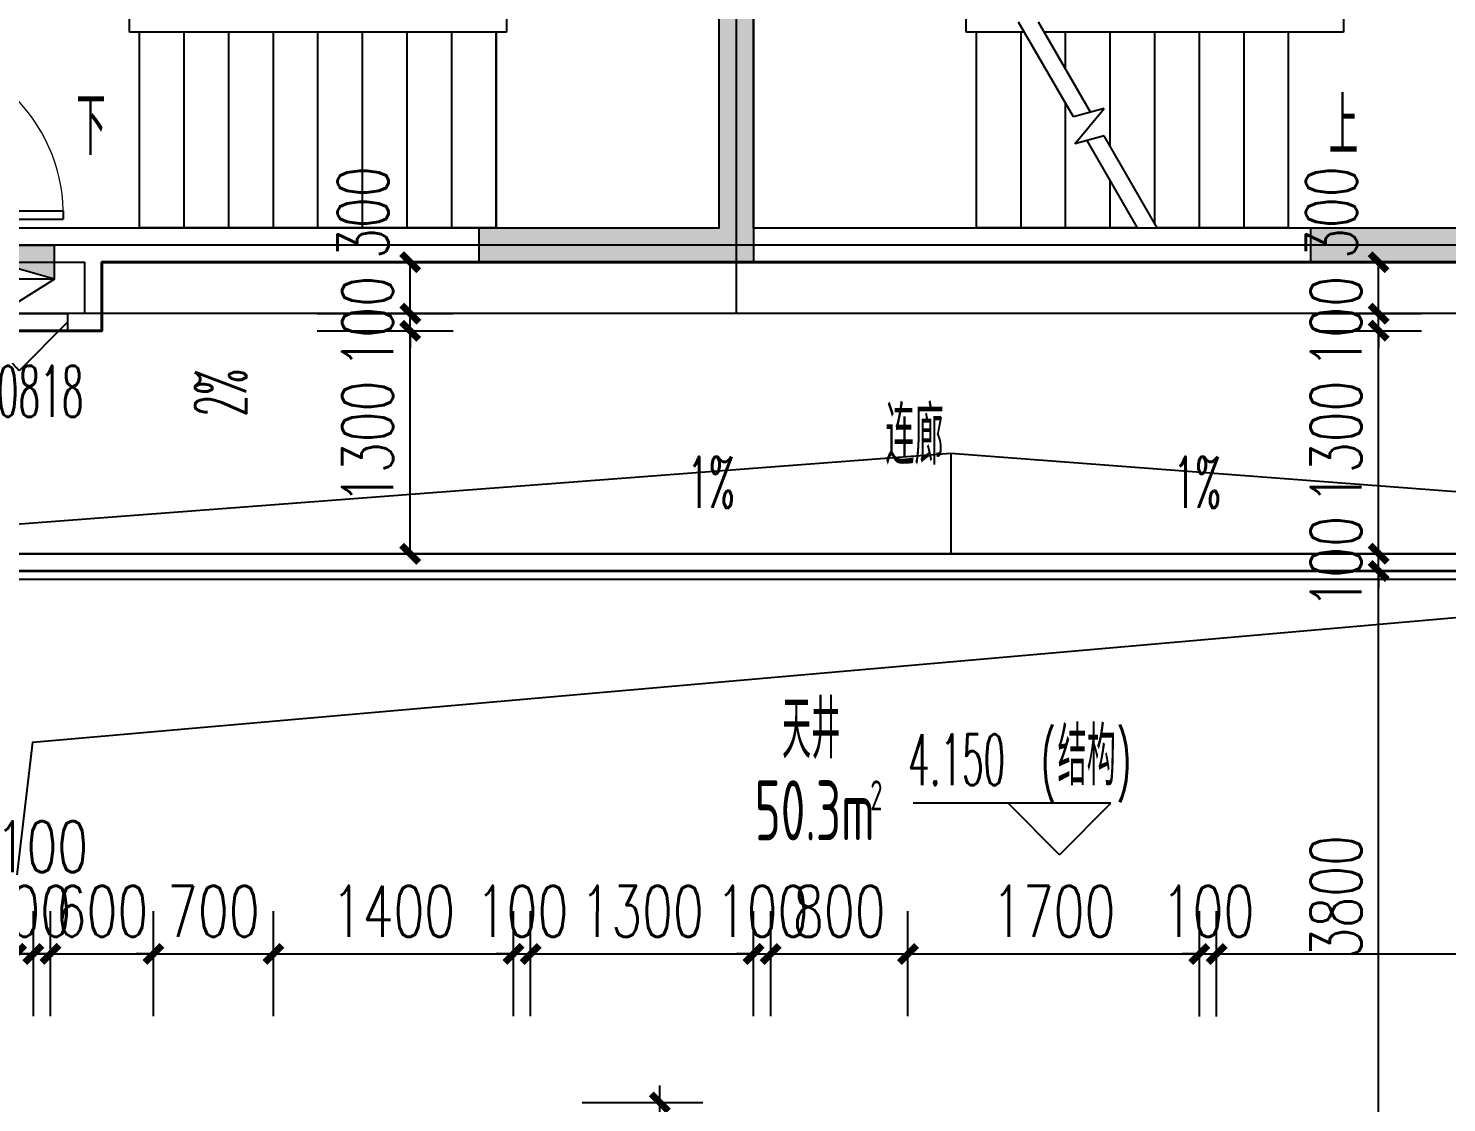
# Model space of a CAD drawing. Extents: x -59851 to 653804, y -249523 to 437614.
# Drawn here: x -16943 to -8672, y -40794 to -34531 of the extents above; entities that cross this region are included whole.
import ezdxf

# ---------------------------------------------------------------- set-up
doc = ezdxf.new("R2010")
doc.units = 0
doc.header["$LTSCALE"] = 1000
doc.header["$MEASUREMENT"] = 0
for name, color, linetype in [('-消防立管', 1, 'Continuous'), ('A-看线', 105, 'Continuous'), ('A-第三道尺寸线', 105, 'Continuous'), ('A-线脚看线', 9, 'Continuous'), ('AE-FLOR', 151, 'Continuous'), ('DIM_ELEV', 3, 'Continuous'), ('DIM_SYMB', 3, 'Continuous'), ('DOOR_FIRE', 4, 'Continuous'), ('DOOR_FIRE_TEXT', 7, 'Continuous'), ('DOTE', 16, 'Continuous'), ('PUB_HATCH', 8, 'Continuous'), ('PUB_TEXT', 7, 'Continuous'), ('STAIR', 5, 'Continuous'), ('WALL', 2, 'Continuous'), ('ys', 154, 'Continuous'), ('剪力墙', 6, 'Continuous')]:
    doc.layers.add(name, color=color, linetype=linetype)
doc.layers.add('33计一半面积外廓线', color=53, linetype='Continuous', lineweight=35)
doc.layers.add('33计全面积外廓线', color=21, linetype='Continuous', lineweight=35)
doc.layers.add('A-area(算全面积)', color=21, linetype='Continuous', plot=False)
doc.styles.add('_TCH_DIM', font='SIMPLEX.shx', dxfattribs={"width": 0.7, "bigfont": 'GBCBIG.shx'})
doc.styles.add('_TCH_DIM_T3', font='SIMPLEX.shx', dxfattribs={"width": 0.705882, "bigfont": 'GBCBIG.shx'})
doc.styles.add('_TCH_WINDOW', font='SIMPLEX.shx', dxfattribs={"width": 0.7, "height": 3.5, "bigfont": 'GBCBIG.shx'})
doc.styles.get("Standard").update_dxf_attribs({"font": 'gbenor.shx', "width": 0.7, "bigfont": 'gbcbig.shx'})
doc.dimstyles.new('_TCH_ARCH&&100', dxfattribs={"dimtxt": 297.5, "dimasz": 100, "dimexe": 250, "dimexo": 300, "dimgap": 100, "dimtad": 1, "dimdec": 0, "dimzin": 0, "dimdsep": 46, "dimtxsty": '_TCH_DIM_T3', "dimblk": 'ARCHTICK', "dimcen": 0.09, "dimclrt": 7, "dimazin": 2, "dimtfac": 1, "dimtdec": 0, "dimtix": 1, "dimtmove": 2, "dimatfit": 3, "dimfxl": 0, "dimtolj": 1, "dimtzin": 0, "dimarcsym": 0})

# ---------------------------------------------------------------- blocks, each defined once
blk = doc.blocks.new('zhouxianssceng0329')
at = {"layer": 'DOTE'}
for p, q in [((-12813.7, 148798.2), (-12813.7, 156469.4)), ((5501.3, 149198.2), (-22013.7, 149198.2)), ((5501.3, 148798.2), (-44988.6, 148798.2)), ((5501.3, 147398.2), (-22013.7, 147398.2))]:
    blk.add_line(p, q, dxfattribs=at)
blk = doc.blocks.new('1417jianliqiang0329')
at = {"layer": 'PUB_HATCH'}
for points in [[(-14313.7, 47727.2), (-12713.7, 47727.2), (-12713.7, 44827.2), (-14313.7, 44827.2), (-14313.7, 45027.2), (-12913.7, 45027.2), (-12913.7, 47527.2), (-14313.7, 47527.2)], [(-8013.7, 44427.2), (-8013.7, 44827.2), (-9463.7, 44827.2), (-9463.7, 45027.2), (-7813.7, 45027.2), (-7813.7, 44627.2), (-7413.7, 44627.2), (-7413.7, 44427.2)]]:
    blk.add_hatch(color=256, dxfattribs=at).paths.add_polyline_path(points)
at = {"layer": '剪力墙'}
for points in [[(-14313.7, 47727.2), (-12713.7, 47727.2), (-12713.7, 44827.2), (-14313.7, 44827.2), (-14313.7, 45027.2), (-12913.7, 45027.2), (-12913.7, 47527.2), (-14313.7, 47527.2)], [(-8013.7, 44427.2), (-8013.7, 44827.2), (-9463.7, 44827.2), (-9463.7, 45027.2), (-7813.7, 45027.2), (-7813.7, 44627.2), (-7413.7, 44627.2), (-7413.7, 44427.2)]]:
    blk.add_lwpolyline(points, close=True, dxfattribs=at)
blk.add_lwpolyline([(-12713.7, 45027.2), (-12713.7, 45027.2)], dxfattribs=at)
blk = doc.blocks.new('1417xxjian0329')
at = {"layer": 'A-线脚看线'}
blk.add_lwpolyline([(-10063.7, 15191.6), (-10063.7, 15241.6), (-5563.7, 15241.6), (-5563.7, 18941.6), (-17613.7, 18941.6)], dxfattribs=at)
blk = doc.blocks.new('$DorLib2D$00000001')
for p, q in [((0.45, 0.975), (0.5, 0.975)), ((0.45, 0), (0.45, 0.975)), ((0.5, 0), (0.5, 0.975)), ((0.5, 0), (0.45, 0))]:
    blk.add_line(p, q)
at = {"lineweight": 13}
blk.add_arc((0.475, 0), 0.975, 91.46928, 180, dxfattribs=at)
blk = doc.blocks.new('$DorLib2D$00000116')
at = {"color": 0}
for p, q in [((-0.5, 0), (-0.146, 0.354)), ((0.5, 0), (0.146, 0.354))]:
    blk.add_line(p, q, dxfattribs=at)
for centre, start, end in [((-0.5, 0), 0, 45), ((0.5, 0), 135, 180)]:
    blk.add_arc(centre, 0.5, start, end, dxfattribs=at)
blk = doc.blocks.new('zhenzheng1417hxt0329')
at = {"layer": 'A-area(算全面积)'}
blk.add_lwpolyline([(-17613.7, 20870.7), (-17613.7, 13970.7), (-16213.7, 13970.7), (-16213.5, 17270.6), (-15613.7, 17270.7), (-15613.7, 17070.7), (-5513.7, 17070.7), (-5513.7, 20870.7)], close=True, dxfattribs=at)
at = {"layer": 'A-看线'}
blk.add_lwpolyline([(-17613.7, 13970.7), (-16916.1, 19872.7), (-5513.7, 20870.7)], dxfattribs=at)
at = {"layer": 'AE-FLOR'}
for points in [[(-17613.7, 20970.7), (-5413.7, 20970.7), (-5413.7, 16870.7), (-10013.7, 16870.7)], [(-17613.7, 20870.7), (-5513.7, 20870.7), (-5513.7, 17070.7), (-10013.7, 17070.7)]]:
    blk.add_lwpolyline(points, dxfattribs=at)
at = {"layer": 'DIM_ELEV'}
for p, q in [((-10629.8, 19515.9), (-11783.1, 19515.9)), ((-10929.8, 19215.9), (-11229.8, 19515.9)), ((-10929.8, 19215.9), (-10629.8, 19515.9))]:
    blk.add_line(p, q, dxfattribs=at)
at = {"layer": 'DIM_SYMB'}
for points in [[(-16423.7, 23470.7, 0, 0, 0), (-13563.7, 23470.7, 0, 0, 0), (-13563.7, 24770.7, 0, 0, 0), (-14433.7, 24770.7, 80, 0, 0), (-14733.7, 24770.7, 0, 0, 0)], [(-9203.7, 24770.7, 0, 0, 0), (-12063.7, 24770.7, 0, 0, 0), (-12063.7, 23470.7, 0, 0, 0), (-11193.7, 23470.7, 80, 0, 0), (-10893.7, 23470.7, 0, 0, 0)], [(-9463.7, 23470.7, 0, 0, 0), (-10333.7, 23470.7, 80, 0, 0), (-10633.7, 23470.7, 0, 0, 0)]]:
    blk.add_lwpolyline(points, format="xyseb", dxfattribs=at)
at = {"layer": 'DOOR_FIRE'}
for p, q in [((-17513.7, 22370.7, 200), (-16713.7, 22370.7, 200)), ((-17513.7, 22270.7, 200), (-16713.7, 22270.7, 200))]:
    blk.add_line(p, q, dxfattribs=at)
at = {"layer": 'STAIR'}
for p, q in [((-12913.7, 22870.7), (-12913.7, 25370.7)), ((-12713.7, 25370.7), (-12713.7, 22870.7)), ((-16353.7, 24010.7), (-16353.7, 24230.7)), ((-14153.7, 24230.7), (-14153.7, 24010.7)), ((-11473.7, 24010.7), (-11473.7, 24230.7)), ((-9273.7, 24230.7), (-9273.7, 24010.7)), ((-10848.7, 23517.8), (-11167.9, 24070.7)), ((-10748.7, 23544.6), (-11052.4, 24070.7)), ((-14153.7, 24010.7), (-16353.7, 24010.7)), ((-16293.7, 22870.7), (-16293.7, 24010.7)), ((-16033.7, 22870.7), (-16033.7, 24010.7)), ((-15773.7, 22870.7), (-15773.7, 24010.7)), ((-15513.7, 22870.7), (-15513.7, 24010.7)), ((-15253.7, 22870.7), (-15253.7, 24010.7)), ((-14993.7, 22870.7), (-14993.7, 24010.7)), ((-14733.7, 22870.7), (-14733.7, 24010.7)), ((-14473.7, 22870.7), (-14473.7, 24010.7)), ((-14213.7, 22870.7), (-14213.7, 24010.7)), ((-14213.7, 24010.7), (-14213.7, 22870.7)), ((-11133.2, 24010.7), (-11473.7, 24010.7)), ((-11413.7, 22870.7), (-11413.7, 24010.7)), ((-11413.7, 22870.7), (-11413.7, 24010.7)), ((-11153.7, 22870.7), (-11153.7, 24010.7)), ((-9273.7, 24010.7), (-11017.7, 24010.7)), ((-10893.7, 23795.8), (-10893.7, 24010.7)), ((-10633.7, 23345.5), (-10633.7, 24010.7)), ((-10373.7, 22895.2), (-10373.7, 24010.7)), ((-10113.7, 22870.7), (-10113.7, 24010.7)), ((-9853.7, 22870.7), (-9853.7, 24010.7)), ((-9593.7, 22870.7), (-9593.7, 24010.7)), ((-10893.7, 22870.7), (-10893.7, 23595.8)), ((-10668.3, 23566.1), (-10848.7, 23517.8)), ((-10841.1, 23360.1), (-10668.3, 23566.1)), ((-10668.8, 23406.3), (-10841.1, 23360.1)), ((-10359.6, 22870.7), (-10668.8, 23406.3)), ((-10475, 22870.7), (-10768.8, 23379.5)), ((-10633.7, 22870.7), (-10633.7, 23145.5)), ((-14213.7, 22870.7), (-16293.7, 22870.7)), ((-14213.7, 22870.7), (-12913.7, 22870.7)), ((-12713.7, 22870.7), (-11413.7, 22870.7)), ((-10475, 22870.7), (-11413.7, 22870.7)), ((-9593.7, 22870.7), (-10359.6, 22870.7))]:
    blk.add_line(p, q, dxfattribs=at)
at = {"layer": 'WALL'}
for p, q in [((-12913.7, 22870.7), (-12913.7, 25370.7)), ((-12713.7, 22870.7), (-12713.7, 25370.7)), ((-17613.7, 22870.7), (-16613.7, 22870.7)), ((-16613.7, 22870.7), (-12913.7, 22870.7)), ((-12713.7, 22870.7), (-8013.7, 22870.7)), ((-17613.7, 22670.7), (-16613.7, 22670.7)), ((-16613.7, 22370.7), (-16613.7, 22670.7)), ((-16513.7, 22270.7), (-16513.7, 22670.7)), ((-16513.7, 22670.7), (-12813.7, 22670.7)), ((-12813.7, 22670.7), (-8013.7, 22670.7)), ((-16613.7, 22370.7), (-16713.7, 22370.7)), ((-16713.7, 22370.7), (-16713.7, 22270.7)), ((-16713.7, 22270.7), (-16513.7, 22270.7))]:
    blk.add_line(p, q, dxfattribs=at)
at = {"layer": 'DOOR_FIRE'}
for name, p, xscale, yscale, zscale, rotation in [('$DorLib2D$00000001', (-17713.7, 23420.7), 1000, 1000, 200, 270), ('$DorLib2D$00000116', (-17113.7, 22320.7), -800, 800, 100, 180)]:
    blk.add_blockref(name, p, dxfattribs=dict(at, xscale=xscale, yscale=yscale, zscale=zscale, rotation=rotation))
at = {"layer": 'DOOR_FIRE_TEXT', "style": '_TCH_WINDOW', "width": 0.494118}
blk.add_text('0818', height=297.5, dxfattribs=at).set_placement((-17125.7, 21769.3))
at = {"layer": 'PUB_TEXT', "style": '_TCH_DIM'}
for s, height, width, p in [('上', 337.6, 0.7, (-9358.7, 23295.7)), ('下', 337.6, 0.7, (-16661.6, 23295.7)), ('(', 297.5, 0.494118, (-11039.1, 19620.9)), ('结构', 337.59, 0.7, (-10941.1, 19620.9)), (')', 297.5, 0.494118, (-10597.1, 19620.9)), ('4.150', 297.5, 0.494118, (-11813.1, 19620.9))]:
    blk.add_text(s, height=height, dxfattribs=dict(at, width=width)).set_placement(p)
at = {"layer": 'PUB_TEXT', "width": 0.7}
for s, height, p in [('连廊', 337.59, (-11945.3, 21490.4)), ('天井', 337.59, (-12548.2, 19777.5)), ('50.3m', 350, (-12706.9, 19299.7)), ('2', 175, (-12033.1, 19474.7))]:
    blk.add_text(s, height=height, dxfattribs=at).set_placement(p)
blk = doc.blocks.new('XHS1')
at = {"layer": '-消防立管'}
blk.add_hatch(color=253, dxfattribs=at).paths.add_polyline_path([(918395.2, -437306.6), (918595.2, -438006.6), (918595.2, -437306.6)])
for p, q in [((918395.2, -437306.6), (918595.2, -438006.6)), ((918395.2, -437306.6), (918395.2, -438006.6)), ((918395.2, -437306.6), (918595.2, -437306.6)), ((918595.2, -438006.6), (918595.2, -437306.6)), ((918395.2, -438006.6), (918595.2, -438006.6))]:
    blk.add_line(p, q, dxfattribs=at)
at = {"ltscale": 0.5}
blk.add_line((918395.2, -437306.6), (918008.9, -437922.4), dxfattribs=at)
blk = doc.blocks.new('tishouxhs0429')
at = {"layer": '-消防立管'}
for centre in [(-90379, -24222.5), (-99747.3, -27042.7)]:
    blk.add_circle(centre, 70, dxfattribs=at)
at = {"layer": '-消防立管', "xscale": -1}
blk.add_blockref('XHS1', (828524.1, 413436.3), dxfattribs=at)
at = {"layer": '-消防立管', "xscale": -1, "rotation": 270}
blk.add_blockref('XHS1', (338258.5, -945865.5), dxfattribs=at)
blk = doc.blocks.new('_ArchTick')
at = {"color": 0, "linetype": 'ByBlock', "const_width": 0.4}
blk.add_lwpolyline([(-0.5, -0.5), (0.5, 0.5)], dxfattribs=at)
blk = doc.blocks.new('*D1149')
at = {"layer": 'A-第三道尺寸线', "color": 0, "lineweight": -2, "transparency": 16777216}
for p, q in [((-13260.2, -40794.3), (-13260.2, -40694.3)), ((-13713.7, -40794.3), (-13010.2, -40794.3)), ((-13260.2, -41494.3), (-13260.2, -40794.3)), ((-13713.7, -41494.3), (-13010.2, -41494.3)), ((-13260.2, -41494.3), (-13260.2, -41594.3))]:
    blk.add_line(p, q, dxfattribs=at)
at = {"layer": 'Defpoints', "color": 0, "transparency": 16777216}
for p in [(-14013.7, -40794.3), (-13260.2, -40794.3), (-14013.7, -41494.3)]:
    blk.add_point(p, dxfattribs=at)
at = {"layer": 'A-第三道尺寸线', "color": 0, "lineweight": -2, "transparency": 16777216, "xscale": 100, "yscale": 100, "zscale": 100}
for p, rotation in [((-13260.2, -40794.3), 270), ((-13260.2, -41494.3), 90)]:
    blk.add_blockref('_ArchTick', p, dxfattribs=dict(at, rotation=rotation))
at = {"layer": 'A-第三道尺寸线', "color": 7, "transparency": 16777216, "insert": (-13508.9, -41144.3), "char_height": 297.5, "attachment_point": 5, "rotation": 90, "style": '_TCH_DIM_T3'}
blk.add_mtext('\\A1;700', dxfattribs=at)
blk = doc.blocks.new('*D2102')
at = {"layer": 'A-第三道尺寸线', "color": 0, "lineweight": -2, "transparency": 16777216}
for p, q in [((-10013.7, -40291.2), (-10013.7, -39677.5)), ((-5513.7, -40291.5), (-5513.7, -39677.8)), ((-10013.7, -39927.5), (-5513.7, -39927.8))]:
    blk.add_line(p, q, dxfattribs=at)
at = {"layer": 'Defpoints', "color": 0, "transparency": 16777216}
for p in [(-5513.7, -39927.8), (-10013.7, -40591.2), (-5513.7, -40591.5)]:
    blk.add_point(p, dxfattribs=at)
at = {"layer": 'A-第三道尺寸线', "color": 0, "lineweight": -2, "transparency": 16777216, "xscale": 100, "yscale": 100, "zscale": 100}
for p, rotation in [((-10013.7, -39927.5), 179.9965898637478), ((-5513.7, -39927.8), 359.9965898637478)]:
    blk.add_blockref('_ArchTick', p, dxfattribs=dict(at, rotation=rotation))
at = {"layer": 'A-第三道尺寸线', "color": 7, "transparency": 16777216, "insert": (-7763.7, -39678.9), "char_height": 297.5, "attachment_point": 5, "rotation": 359.99659, "style": '_TCH_DIM_T3'}
blk.add_mtext('\\A1;4500', dxfattribs=at)
blk = doc.blocks.new('*D2103')
at = {"layer": 'A-第三道尺寸线', "color": 0, "lineweight": -2, "transparency": 16777216}
for p, q in [((-10113.7, -40291.2), (-10113.7, -39677.5)), ((-10013.7, -40291.2), (-10013.7, -39677.5)), ((-10113.7, -39927.5), (-10213.7, -39927.5)), ((-10113.7, -39927.5), (-10013.7, -39927.5)), ((-10013.7, -39927.5), (-9913.7, -39927.5))]:
    blk.add_line(p, q, dxfattribs=at)
at = {"layer": 'Defpoints', "color": 0, "transparency": 16777216}
for p in [(-10013.7, -39927.5), (-10113.7, -40591.2), (-10013.7, -40591.2)]:
    blk.add_point(p, dxfattribs=at)
at = {"layer": 'A-第三道尺寸线', "color": 0, "lineweight": -2, "transparency": 16777216, "xscale": 100, "yscale": 100, "zscale": 100}
for p, rotation in [((-10113.7, -39927.5), 359.9965898637373), ((-10013.7, -39927.5), 179.9965898637373)]:
    blk.add_blockref('_ArchTick', p, dxfattribs=dict(at, rotation=rotation))
at = {"layer": 'A-第三道尺寸线', "color": 7, "transparency": 16777216, "insert": (-10063.7, -39678.7), "char_height": 297.5, "attachment_point": 5, "rotation": 359.99659, "style": '_TCH_DIM_T3'}
blk.add_mtext('\\A1;100', dxfattribs=at)
blk = doc.blocks.new('*D2104')
at = {"layer": 'A-第三道尺寸线', "color": 0, "lineweight": -2, "transparency": 16777216}
for p, q in [((-11813.6, -40291.1), (-11813.6, -39677.4)), ((-10113.7, -40291.2), (-10113.7, -39677.5)), ((-11813.6, -39927.4), (-10113.7, -39927.5))]:
    blk.add_line(p, q, dxfattribs=at)
at = {"layer": 'Defpoints', "color": 0, "transparency": 16777216}
for p in [(-10113.7, -39927.5), (-11813.6, -40591.1), (-10113.7, -40591.2)]:
    blk.add_point(p, dxfattribs=at)
at = {"layer": 'A-第三道尺寸线', "color": 0, "lineweight": -2, "transparency": 16777216, "xscale": 100, "yscale": 100, "zscale": 100}
for p, rotation in [((-11813.6, -39927.4), 179.9965898637483), ((-10113.7, -39927.5), 359.9965898637483)]:
    blk.add_blockref('_ArchTick', p, dxfattribs=dict(at, rotation=rotation))
at = {"layer": 'A-第三道尺寸线', "color": 7, "transparency": 16777216, "insert": (-10963.6, -39678.7), "char_height": 297.5, "attachment_point": 5, "rotation": 359.99659, "style": '_TCH_DIM_T3'}
blk.add_mtext('\\A1;1700', dxfattribs=at)
blk = doc.blocks.new('*D2105')
at = {"layer": 'A-第三道尺寸线', "color": 0, "lineweight": -2, "transparency": 16777216}
for p, q in [((-12613.7, -40291.1), (-12613.6, -39677.3)), ((-11813.6, -40291.1), (-11813.6, -39677.4)), ((-12613.7, -39927.3), (-11813.6, -39927.4))]:
    blk.add_line(p, q, dxfattribs=at)
at = {"layer": 'Defpoints', "color": 0, "transparency": 16777216}
for p in [(-11813.6, -39927.4), (-12613.7, -40591.1), (-11813.6, -40591.1)]:
    blk.add_point(p, dxfattribs=at)
at = {"layer": 'A-第三道尺寸线', "color": 0, "lineweight": -2, "transparency": 16777216, "xscale": 100, "yscale": 100, "zscale": 100}
for p, rotation in [((-12613.7, -39927.3), 179.9965898637465), ((-11813.6, -39927.4), 359.9965898637465)]:
    blk.add_blockref('_ArchTick', p, dxfattribs=dict(at, rotation=rotation))
at = {"layer": 'A-第三道尺寸线', "color": 7, "transparency": 16777216, "insert": (-12213.6, -39678.6), "char_height": 297.5, "attachment_point": 5, "rotation": 359.99659, "style": '_TCH_DIM_T3'}
blk.add_mtext('\\A1;800', dxfattribs=at)
blk = doc.blocks.new('*D2106')
at = {"layer": 'A-第三道尺寸线', "color": 0, "lineweight": -2, "transparency": 16777216}
for p, q in [((-12713.7, -40291.1), (-12713.6, -39677.3)), ((-12613.7, -40291.1), (-12613.6, -39677.3)), ((-12713.7, -39927.3), (-12813.7, -39927.3)), ((-12713.7, -39927.3), (-12613.7, -39927.3)), ((-12613.7, -39927.3), (-12513.7, -39927.3))]:
    blk.add_line(p, q, dxfattribs=at)
at = {"layer": 'Defpoints', "color": 0, "transparency": 16777216}
for p in [(-12613.7, -39927.3), (-12713.7, -40591.1), (-12613.7, -40591.1)]:
    blk.add_point(p, dxfattribs=at)
at = {"layer": 'A-第三道尺寸线', "color": 0, "lineweight": -2, "transparency": 16777216, "xscale": 100, "yscale": 100, "zscale": 100}
for p, rotation in [((-12713.7, -39927.3), 359.9965898637373), ((-12613.7, -39927.3), 179.9965898637373)]:
    blk.add_blockref('_ArchTick', p, dxfattribs=dict(at, rotation=rotation))
at = {"layer": 'A-第三道尺寸线', "color": 7, "transparency": 16777216, "insert": (-12663.6, -39678.6), "char_height": 297.5, "attachment_point": 5, "rotation": 359.99659, "style": '_TCH_DIM_T3'}
blk.add_mtext('\\A1;100', dxfattribs=at)
blk = doc.blocks.new('*D2107')
at = {"layer": 'A-第三道尺寸线', "color": 0, "lineweight": -2, "transparency": 16777216}
for p, q in [((-14013.7, -40291), (-14013.7, -39677.2)), ((-12713.7, -40291.1), (-12713.6, -39677.3)), ((-14013.7, -39927.2), (-12713.7, -39927.3))]:
    blk.add_line(p, q, dxfattribs=at)
at = {"layer": 'Defpoints', "color": 0, "transparency": 16777216}
for p in [(-12713.7, -39927.3), (-14013.7, -40591), (-12713.7, -40591.1)]:
    blk.add_point(p, dxfattribs=at)
at = {"layer": 'A-第三道尺寸线', "color": 0, "lineweight": -2, "transparency": 16777216, "xscale": 100, "yscale": 100, "zscale": 100}
for p, rotation in [((-14013.7, -39927.2), 179.9965898637484), ((-12713.7, -39927.3), 359.9965898637485)]:
    blk.add_blockref('_ArchTick', p, dxfattribs=dict(at, rotation=rotation))
at = {"layer": 'A-第三道尺寸线', "color": 7, "transparency": 16777216, "insert": (-13363.7, -39678.5), "char_height": 297.5, "attachment_point": 5, "rotation": 359.99659, "style": '_TCH_DIM_T3'}
blk.add_mtext('\\A1;1300', dxfattribs=at)
blk = doc.blocks.new('*D2108')
at = {"layer": 'A-第三道尺寸线', "color": 0, "lineweight": -2, "transparency": 16777216}
for p, q in [((-14113.7, -40291), (-14113.6, -39677.2)), ((-14013.7, -40291), (-14013.7, -39677.2)), ((-14113.7, -39927.2), (-14213.7, -39927.2)), ((-14113.7, -39927.2), (-14013.7, -39927.2)), ((-14013.7, -39927.2), (-13913.7, -39927.3))]:
    blk.add_line(p, q, dxfattribs=at)
at = {"layer": 'Defpoints', "color": 0, "transparency": 16777216}
for p in [(-14013.7, -39927.2), (-14113.7, -40591), (-14013.7, -40591)]:
    blk.add_point(p, dxfattribs=at)
at = {"layer": 'A-第三道尺寸线', "color": 0, "lineweight": -2, "transparency": 16777216, "xscale": 100, "yscale": 100, "zscale": 100}
for p, rotation in [((-14113.7, -39927.2), 359.9965898637438), ((-14013.7, -39927.2), 179.9965898637439)]:
    blk.add_blockref('_ArchTick', p, dxfattribs=dict(at, rotation=rotation))
at = {"layer": 'A-第三道尺寸线', "color": 7, "transparency": 16777216, "insert": (-14063.7, -39678.5), "char_height": 297.5, "attachment_point": 5, "rotation": 359.99659, "style": '_TCH_DIM_T3'}
blk.add_mtext('\\A1;100', dxfattribs=at)
blk = doc.blocks.new('*D2109')
at = {"layer": 'A-第三道尺寸线', "color": 0, "lineweight": -2, "transparency": 16777216}
for p, q in [((-15513.7, -40290.9), (-15513.7, -39677.2)), ((-14113.7, -40291), (-14113.6, -39677.2)), ((-15513.7, -39927.2), (-14113.7, -39927.2))]:
    blk.add_line(p, q, dxfattribs=at)
at = {"layer": 'Defpoints', "color": 0, "transparency": 16777216}
for p in [(-14113.7, -39927.2), (-15513.7, -40590.9), (-14113.7, -40591)]:
    blk.add_point(p, dxfattribs=at)
at = {"layer": 'A-第三道尺寸线', "color": 0, "lineweight": -2, "transparency": 16777216, "xscale": 100, "yscale": 100, "zscale": 100}
for p, rotation in [((-15513.7, -39927.2), 179.9965898637477), ((-14113.7, -39927.2), 359.9965898637477)]:
    blk.add_blockref('_ArchTick', p, dxfattribs=dict(at, rotation=rotation))
at = {"layer": 'A-第三道尺寸线', "color": 7, "transparency": 16777216, "insert": (-14813.7, -39678.5), "char_height": 297.5, "attachment_point": 5, "rotation": 359.99659, "style": '_TCH_DIM_T3'}
blk.add_mtext('\\A1;1400', dxfattribs=at)
blk = doc.blocks.new('*D2110')
at = {"layer": 'A-第三道尺寸线', "color": 0, "lineweight": -2, "transparency": 16777216}
for p, q in [((-16213.5, -40290.9), (-16213.5, -39677.1)), ((-15513.7, -40290.9), (-15513.7, -39677.2)), ((-16213.5, -39927.1), (-16313.5, -39927.1)), ((-16213.5, -39927.1), (-15513.7, -39927.2)), ((-15513.7, -39927.2), (-15413.7, -39927.2))]:
    blk.add_line(p, q, dxfattribs=at)
at = {"layer": 'Defpoints', "color": 0, "transparency": 16777216}
for p in [(-15513.7, -39927.2), (-16213.5, -40590.9), (-15513.7, -40590.9)]:
    blk.add_point(p, dxfattribs=at)
at = {"layer": 'A-第三道尺寸线', "color": 0, "lineweight": -2, "transparency": 16777216, "xscale": 100, "yscale": 100, "zscale": 100}
for p, rotation in [((-16213.5, -39927.1), 359.9965898637476), ((-15513.7, -39927.2), 179.9965898637476)]:
    blk.add_blockref('_ArchTick', p, dxfattribs=dict(at, rotation=rotation))
at = {"layer": 'A-第三道尺寸线', "color": 7, "transparency": 16777216, "insert": (-15863.6, -39678.4), "char_height": 297.5, "attachment_point": 5, "rotation": 359.99659, "style": '_TCH_DIM_T3'}
blk.add_mtext('\\A1;700', dxfattribs=at)
blk = doc.blocks.new('*D2111')
at = {"layer": 'A-第三道尺寸线', "color": 0, "lineweight": -2, "transparency": 16777216}
for p, q in [((-16813.5, -40290.8), (-16813.5, -39677.1)), ((-16213.5, -40290.9), (-16213.5, -39677.1)), ((-16813.5, -39927.1), (-16913.5, -39927.1)), ((-16813.5, -39927.1), (-16213.5, -39927.1)), ((-16213.5, -39927.1), (-16113.5, -39927.1))]:
    blk.add_line(p, q, dxfattribs=at)
at = {"layer": 'Defpoints', "color": 0, "transparency": 16777216}
for p in [(-16213.5, -39927.1), (-16813.6, -40590.8), (-16213.5, -40590.9)]:
    blk.add_point(p, dxfattribs=at)
at = {"layer": 'A-第三道尺寸线', "color": 0, "lineweight": -2, "transparency": 16777216, "xscale": 100, "yscale": 100, "zscale": 100}
for p, rotation in [((-16813.5, -39927.1), 359.9965898637465), ((-16213.5, -39927.1), 179.9965898637465)]:
    blk.add_blockref('_ArchTick', p, dxfattribs=dict(at, rotation=rotation))
at = {"layer": 'A-第三道尺寸线', "color": 7, "transparency": 16777216, "insert": (-16513.5, -39678.4), "char_height": 297.5, "attachment_point": 5, "rotation": 359.99659, "style": '_TCH_DIM_T3'}
blk.add_mtext('\\A1;600', dxfattribs=at)
blk = doc.blocks.new('*D2112')
at = {"layer": 'A-第三道尺寸线', "color": 0, "lineweight": -2, "transparency": 16777216}
for p, q in [((-16913.5, -40290.8), (-16913.5, -39677.1)), ((-16813.5, -40290.8), (-16813.5, -39677.1)), ((-16913.5, -39927.1), (-17013.5, -39927.1)), ((-16913.5, -39927.1), (-16813.5, -39927.1)), ((-16813.5, -39927.1), (-16713.5, -39927.1))]:
    blk.add_line(p, q, dxfattribs=at)
at = {"layer": 'Defpoints', "color": 0, "transparency": 16777216}
for p in [(-16813.5, -39927.1), (-16913.6, -40590.8), (-16813.6, -40590.8)]:
    blk.add_point(p, dxfattribs=at)
at = {"layer": 'A-第三道尺寸线', "color": 0, "lineweight": -2, "transparency": 16777216, "xscale": 100, "yscale": 100, "zscale": 100}
for p, rotation in [((-16913.5, -39927.1), 359.9965898637641), ((-16813.5, -39927.1), 179.9965898637641)]:
    blk.add_blockref('_ArchTick', p, dxfattribs=dict(at, rotation=rotation))
at = {"layer": 'A-第三道尺寸线', "color": 7, "transparency": 16777216, "insert": (-16863.5, -39302.1), "char_height": 297.5, "attachment_point": 5, "rotation": 359.99659, "style": '_TCH_DIM_T3'}
blk.add_mtext('\\A1;100', dxfattribs=at)
blk = doc.blocks.new('*D2113')
at = {"layer": 'A-第三道尺寸线', "color": 0, "lineweight": -2, "transparency": 16777216}
for p, q in [((-17013.5, -40290.8), (-17013.5, -39677.1)), ((-16913.5, -40290.8), (-16913.5, -39677.1)), ((-17013.5, -39927.1), (-17113.5, -39927.1)), ((-17013.5, -39927.1), (-16913.5, -39927.1)), ((-16913.5, -39927.1), (-16813.5, -39927.1))]:
    blk.add_line(p, q, dxfattribs=at)
at = {"layer": 'Defpoints', "color": 0, "transparency": 16777216}
for p in [(-16913.5, -39927.1), (-17013.6, -40590.8), (-16913.6, -40590.8)]:
    blk.add_point(p, dxfattribs=at)
at = {"layer": 'A-第三道尺寸线', "color": 0, "lineweight": -2, "transparency": 16777216, "xscale": 100, "yscale": 100, "zscale": 100}
for p, rotation in [((-17013.5, -39927.1), 359.9965898637307), ((-16913.5, -39927.1), 179.9965898637307)]:
    blk.add_blockref('_ArchTick', p, dxfattribs=dict(at, rotation=rotation))
at = {"layer": 'A-第三道尺寸线', "color": 7, "transparency": 16777216, "insert": (-16963.5, -39678.3), "char_height": 297.5, "attachment_point": 5, "rotation": 359.99659, "style": '_TCH_DIM_T3'}
blk.add_mtext('\\A1;100', dxfattribs=at)
blk = doc.blocks.new('*D3208')
at = {"layer": 'A-第三道尺寸线', "color": 0, "lineweight": -2, "transparency": 16777216}
for p, q in [((-9436.3, -37694.3), (-8818.5, -37694.3)), ((-9068.5, -41494.3), (-9068.5, -37694.3)), ((-9436.3, -41494.3), (-8818.5, -41494.3))]:
    blk.add_line(p, q, dxfattribs=at)
at = {"layer": 'Defpoints', "color": 0, "transparency": 16777216}
for p in [(-9736.3, -37694.3), (-9068.5, -37694.3), (-9736.3, -41494.3)]:
    blk.add_point(p, dxfattribs=at)
at = {"layer": 'A-第三道尺寸线', "color": 0, "lineweight": -2, "transparency": 16777216, "xscale": 100, "yscale": 100, "zscale": 100}
for p, rotation in [((-9068.5, -37694.3), 90), ((-9068.5, -41494.3), 270)]:
    blk.add_blockref('_ArchTick', p, dxfattribs=dict(at, rotation=rotation))
at = {"layer": 'A-第三道尺寸线', "color": 7, "transparency": 16777216, "insert": (-9317.2, -39594.3), "char_height": 297.5, "attachment_point": 5, "rotation": 90, "style": '_TCH_DIM_T3'}
blk.add_mtext('\\A1;3800', dxfattribs=at)
blk = doc.blocks.new('*D3209')
at = {"layer": 'A-第三道尺寸线', "color": 0, "lineweight": -2, "transparency": 16777216}
for p, q in [((-9068.5, -37594.3), (-9068.5, -37494.3)), ((-9436.3, -37594.3), (-8818.5, -37594.3)), ((-9068.5, -37694.3), (-9068.5, -37594.3)), ((-9436.3, -37694.3), (-8818.5, -37694.3)), ((-9068.5, -37694.3), (-9068.5, -37794.3))]:
    blk.add_line(p, q, dxfattribs=at)
at = {"layer": 'Defpoints', "color": 0, "transparency": 16777216}
for p in [(-9736.3, -37594.3), (-9068.5, -37594.3), (-9736.3, -37694.3)]:
    blk.add_point(p, dxfattribs=at)
at = {"layer": 'A-第三道尺寸线', "color": 0, "lineweight": -2, "transparency": 16777216, "xscale": 100, "yscale": 100, "zscale": 100}
for p, rotation in [((-9068.5, -37594.3), 270), ((-9068.5, -37694.3), 90)]:
    blk.add_blockref('_ArchTick', p, dxfattribs=dict(at, rotation=rotation))
at = {"layer": 'A-第三道尺寸线', "color": 7, "transparency": 16777216, "insert": (-9317.2, -37644.3), "char_height": 297.5, "attachment_point": 5, "rotation": 90, "style": '_TCH_DIM_T3'}
blk.add_mtext('\\A1;100', dxfattribs=at)
blk = doc.blocks.new('*D3210')
at = {"layer": 'A-第三道尺寸线', "color": 0, "lineweight": -2, "transparency": 16777216}
for p, q in [((-9436.3, -36294.3), (-8818.5, -36294.3)), ((-9068.5, -37594.3), (-9068.5, -36294.3)), ((-9436.3, -37594.3), (-8818.5, -37594.3))]:
    blk.add_line(p, q, dxfattribs=at)
at = {"layer": 'Defpoints', "color": 0, "transparency": 16777216}
for p in [(-9736.3, -36294.3), (-9068.5, -36294.3), (-9736.3, -37594.3)]:
    blk.add_point(p, dxfattribs=at)
at = {"layer": 'A-第三道尺寸线', "color": 0, "lineweight": -2, "transparency": 16777216, "xscale": 100, "yscale": 100, "zscale": 100}
for p, rotation in [((-9068.5, -36294.3), 90), ((-9068.5, -37594.3), 270)]:
    blk.add_blockref('_ArchTick', p, dxfattribs=dict(at, rotation=rotation))
at = {"layer": 'A-第三道尺寸线', "color": 7, "transparency": 16777216, "insert": (-9317.2, -36944.3), "char_height": 297.5, "attachment_point": 5, "rotation": 90, "style": '_TCH_DIM_T3'}
blk.add_mtext('\\A1;1300', dxfattribs=at)
blk = doc.blocks.new('*D3211')
at = {"layer": 'A-第三道尺寸线', "color": 0, "lineweight": -2, "transparency": 16777216}
for p, q in [((-9068.5, -36194.3), (-9068.5, -36094.3)), ((-9436.3, -36194.3), (-8818.5, -36194.3)), ((-9068.5, -36294.3), (-9068.5, -36194.3)), ((-9436.3, -36294.3), (-8818.5, -36294.3)), ((-9068.5, -36294.3), (-9068.5, -36394.3))]:
    blk.add_line(p, q, dxfattribs=at)
at = {"layer": 'Defpoints', "color": 0, "transparency": 16777216}
for p in [(-9736.3, -36194.3), (-9068.5, -36194.3), (-9736.3, -36294.3)]:
    blk.add_point(p, dxfattribs=at)
at = {"layer": 'A-第三道尺寸线', "color": 0, "lineweight": -2, "transparency": 16777216, "xscale": 100, "yscale": 100, "zscale": 100}
for p, rotation in [((-9068.5, -36194.3), 270), ((-9068.5, -36294.3), 90)]:
    blk.add_blockref('_ArchTick', p, dxfattribs=dict(at, rotation=rotation))
at = {"layer": 'A-第三道尺寸线', "color": 7, "transparency": 16777216, "insert": (-9317.2, -36244.3), "char_height": 297.5, "attachment_point": 5, "rotation": 90, "style": '_TCH_DIM_T3'}
blk.add_mtext('\\A1;100', dxfattribs=at)
blk = doc.blocks.new('*D3212')
at = {"layer": 'A-第三道尺寸线', "color": 0, "lineweight": -2, "transparency": 16777216}
for p, q in [((-9436.3, -35894.3), (-8818.5, -35894.3)), ((-9068.5, -36194.3), (-9068.5, -35894.3)), ((-9436.3, -36194.3), (-8818.5, -36194.3))]:
    blk.add_line(p, q, dxfattribs=at)
at = {"layer": 'Defpoints', "color": 0, "transparency": 16777216}
for p in [(-9736.3, -35894.3), (-9068.5, -35894.3), (-9736.3, -36194.3)]:
    blk.add_point(p, dxfattribs=at)
at = {"layer": 'A-第三道尺寸线', "color": 0, "lineweight": -2, "transparency": 16777216, "xscale": 100, "yscale": 100, "zscale": 100}
for p, rotation in [((-9068.5, -35894.3), 90), ((-9068.5, -36194.3), 270)]:
    blk.add_blockref('_ArchTick', p, dxfattribs=dict(at, rotation=rotation))
at = {"layer": 'A-第三道尺寸线', "color": 7, "transparency": 16777216, "insert": (-9343.5, -35605.3), "char_height": 297.5, "attachment_point": 5, "rotation": 90, "style": '_TCH_DIM_T3'}
blk.add_mtext('\\A1;300', dxfattribs=at)
blk = doc.blocks.new('*D3213')
at = {"layer": 'A-第三道尺寸线', "color": 0, "lineweight": -2, "transparency": 16777216}
for p, q in [((-15258.1, -35894.3), (-14465.7, -35894.3)), ((-14715.7, -36194.3), (-14715.7, -35894.3)), ((-15258.1, -36194.3), (-14465.7, -36194.3))]:
    blk.add_line(p, q, dxfattribs=at)
at = {"layer": 'Defpoints', "color": 0, "transparency": 16777216}
for p in [(-15558.1, -35894.3), (-14715.7, -35894.3), (-15558.1, -36194.3)]:
    blk.add_point(p, dxfattribs=at)
at = {"layer": 'A-第三道尺寸线', "color": 0, "lineweight": -2, "transparency": 16777216, "xscale": 100, "yscale": 100, "zscale": 100}
for p, rotation in [((-14715.7, -35894.3), 90), ((-14715.7, -36194.3), 270)]:
    blk.add_blockref('_ArchTick', p, dxfattribs=dict(at, rotation=rotation))
at = {"layer": 'A-第三道尺寸线', "color": 7, "transparency": 16777216, "insert": (-14990.7, -35605.3), "char_height": 297.5, "attachment_point": 5, "rotation": 90, "style": '_TCH_DIM_T3'}
blk.add_mtext('\\A1;300', dxfattribs=at)
blk = doc.blocks.new('*D3214')
at = {"layer": 'A-第三道尺寸线', "color": 0, "lineweight": -2, "transparency": 16777216}
for p, q in [((-14715.7, -36194.3), (-14715.7, -36094.3)), ((-15258.1, -36194.3), (-14465.7, -36194.3)), ((-14715.7, -36294.3), (-14715.7, -36194.3)), ((-15258.1, -36294.3), (-14465.7, -36294.3)), ((-14715.7, -36294.3), (-14715.7, -36394.3))]:
    blk.add_line(p, q, dxfattribs=at)
at = {"layer": 'Defpoints', "color": 0, "transparency": 16777216}
for p in [(-15558.1, -36194.3), (-14715.7, -36194.3), (-15558.1, -36294.3)]:
    blk.add_point(p, dxfattribs=at)
at = {"layer": 'A-第三道尺寸线', "color": 0, "lineweight": -2, "transparency": 16777216, "xscale": 100, "yscale": 100, "zscale": 100}
for p, rotation in [((-14715.7, -36194.3), 270), ((-14715.7, -36294.3), 90)]:
    blk.add_blockref('_ArchTick', p, dxfattribs=dict(at, rotation=rotation))
at = {"layer": 'A-第三道尺寸线', "color": 7, "transparency": 16777216, "insert": (-14964.5, -36244.3), "char_height": 297.5, "attachment_point": 5, "rotation": 90, "style": '_TCH_DIM_T3'}
blk.add_mtext('\\A1;100', dxfattribs=at)
blk = doc.blocks.new('*D3215')
at = {"layer": 'A-第三道尺寸线', "color": 0, "lineweight": -2, "transparency": 16777216}
for p, q in [((-15258.1, -36294.3), (-14465.7, -36294.3)), ((-14715.7, -37594.3), (-14715.7, -36294.3)), ((-15258.1, -37594.3), (-14465.7, -37594.3))]:
    blk.add_line(p, q, dxfattribs=at)
at = {"layer": 'Defpoints', "color": 0, "transparency": 16777216}
for p in [(-15558.1, -36294.3), (-14715.7, -36294.3), (-15558.1, -37594.3)]:
    blk.add_point(p, dxfattribs=at)
at = {"layer": 'A-第三道尺寸线', "color": 0, "lineweight": -2, "transparency": 16777216, "xscale": 100, "yscale": 100, "zscale": 100}
for p, rotation in [((-14715.7, -36294.3), 90), ((-14715.7, -37594.3), 270)]:
    blk.add_blockref('_ArchTick', p, dxfattribs=dict(at, rotation=rotation))
at = {"layer": 'A-第三道尺寸线', "color": 7, "transparency": 16777216, "insert": (-14964.5, -36944.3), "char_height": 297.5, "attachment_point": 5, "rotation": 90, "style": '_TCH_DIM_T3'}
blk.add_mtext('\\A1;1300', dxfattribs=at)

msp = doc.modelspace()

# ---------------------------------------------------------------- linework, layer by layer
at = {"layer": '33计一半面积外廓线'}
msp.add_lwpolyline([(-10013.7, -41494.3), (-10013.7, -42994.3), (-4113.7, -42994.3), (-4113.7, -36294.3), (-8013.7, -36294.3), (-8013.7, -35894.3), (-16513.7, -35894.3), (-16513.7, -36294.3), (-17613.7, -36294.3), (-17613.7, -37694.3), (-5513.7, -37694.3), (-5513.7, -41494.3)], close=True, dxfattribs=at)
at = {"layer": '33计全面积外廓线'}
msp.add_lwpolyline([(-20113.7, -36294.3), (-16513.7, -36294.3), (-16513.7, -35894.3), (-8013.7, -35894.3), (-8013.7, -36294.3), (-4113.7, -36294.3), (-4113.7, -42994.3), (-10013.7, -42994.3), (-10013.7, -41494.3), (-15613.7, -41494.3), (-15613.7, -41294.3), (-16213.7, -41294.3), (-16213.7, -44594.3), (-17613.7, -44594.3)], dxfattribs=at)
at = {"layer": 'DIM_SYMB'}
for points in [[(-15567.1, -36371.9, 0, 0, 0), (-15567.1, -36866.8, 80, 0, 0), (-15567.1, -37166.8, 0, 0, 0)], [(-12692.8, -37431.6, 0, 0, 0), (-13187.8, -37431.6, 80, 0, 0), (-13487.8, -37431.6, 0, 0, 0)], [(-10434.6, -37431.6, 0, 0, 0), (-9939.7, -37431.6, 80, 0, 0), (-9639.7, -37431.6, 0, 0, 0)]]:
    msp.add_lwpolyline(points, format="xyseb", dxfattribs=at)
at = {"layer": 'ys'}
for points in [[(-17503.7, -37459.3), (-11563.7, -37007.1), (-4113.7, -37574.2)], [(-11563.7, -37007.1), (-11563.7, -37594.3)]]:
    msp.add_lwpolyline(points, dxfattribs=at)

# ---------------------------------------------------------------- block references
for name, p in [('zhouxianssceng0329', (0, -184992.5)), ('1417xxjian0329', (0, -56685.8)), ('1417jianliqiang0329', (0, -80721.5)), ('zhenzheng1417hxt0329', (0, -58564.9)), ('tishouxhs0429', (82257.3, -8524))]:
    msp.add_blockref(name, p)

# ---------------------------------------------------------------- texts
at = {"layer": 'PUB_TEXT', "style": '_TCH_DIM', "width": 0.494118}
msp.add_text('2%', height=297.5, rotation=90, dxfattribs=at).set_placement((-15672.1, -36793.6))
for p in [(-13100.5, -37326.6), (-10264.9, -37326.6)]:
    msp.add_text('1%', height=297.5, dxfattribs=at).set_placement(p)

# ---------------------------------------------------------------- dimensions: what is measured, and where the dimension line sits
at = {"layer": 'A-第三道尺寸线'}
for base, p1, p2, angle, picture, middle in [((-14715.7, -35894.3), (-15558.1, -36194.3), (-15558.1, -35894.3), 90, '*D3213', (-14990.7, -35605.3)), ((-9068.5, -35894.3), (-9736.3, -36194.3), (-9736.3, -35894.3), 90, '*D3212', (-9343.5, -35605.3)), ((-16813.5, -39927.1), (-16913.6, -40590.8), (-16813.6, -40590.8), 359.99659, '*D2112', (-16863.5, -39302.1))]:
    dim = msp.add_linear_dim(base=base, p1=p1, p2=p2, angle=angle, dimstyle='_TCH_ARCH&&100', dxfattribs=at)
    dim.commit()
    dim.dimension.update_dxf_attribs({"geometry": picture, "text_midpoint": middle, "dimtype": 161})
for p1, p2, distance, picture, middle in [((-15558.1, -36294.3), (-15558.1, -36194.3), -842.4, '*D3214', (-14964.5, -36244.3)), ((-9736.3, -36294.3), (-9736.3, -36194.3), -667.9, '*D3211', (-9317.2, -36244.3)), ((-15558.1, -37594.3), (-15558.1, -36294.3), -842.4, '*D3215', (-14964.5, -36944.3)), ((-9736.3, -37594.3), (-9736.3, -36294.3), -667.9, '*D3210', (-9317.2, -36944.3)), ((-9736.3, -37694.3), (-9736.3, -37594.3), -667.9, '*D3209', (-9317.2, -37644.3)), ((-9736.3, -41494.3), (-9736.3, -37694.3), -667.9, '*D3208', (-9317.2, -39594.3)), ((-17013.6, -40590.8), (-16913.6, -40590.8), 663.7, '*D2113', (-16963.5, -39678.3)), ((-16813.6, -40590.8), (-16213.5, -40590.9), 663.7, '*D2111', (-16513.5, -39678.4)), ((-16213.5, -40590.9), (-15513.7, -40590.9), 663.7, '*D2110', (-15863.6, -39678.4)), ((-15513.7, -40590.9), (-14113.7, -40591), 663.7, '*D2109', (-14813.7, -39678.5)), ((-14113.7, -40591), (-14013.7, -40591), 663.7, '*D2108', (-14063.7, -39678.5)), ((-14013.7, -40591), (-12713.7, -40591.1), 663.7, '*D2107', (-13363.7, -39678.5)), ((-12713.7, -40591.1), (-12613.7, -40591.1), 663.7, '*D2106', (-12663.6, -39678.6)), ((-12613.7, -40591.1), (-11813.6, -40591.1), 663.7, '*D2105', (-12213.6, -39678.6)), ((-11813.6, -40591.1), (-10113.7, -40591.2), 663.7, '*D2104', (-10963.6, -39678.7)), ((-10113.7, -40591.2), (-10013.7, -40591.2), 663.7, '*D2103', (-10063.7, -39678.7)), ((-10013.7, -40591.2), (-5513.7, -40591.5), 663.7, '*D2102', (-7763.7, -39678.9)), ((-14013.7, -41494.3), (-14013.7, -40794.3), -753.5, '*D1149', (-13508.9, -41144.3))]:
    dim = msp.add_aligned_dim(p1=p1, p2=p2, distance=distance, dimstyle='_TCH_ARCH&&100', dxfattribs=at)
    dim.commit()
    dim.dimension.update_dxf_attribs({"geometry": picture, "text_midpoint": middle})

doc.saveas('drawing.dxf')
